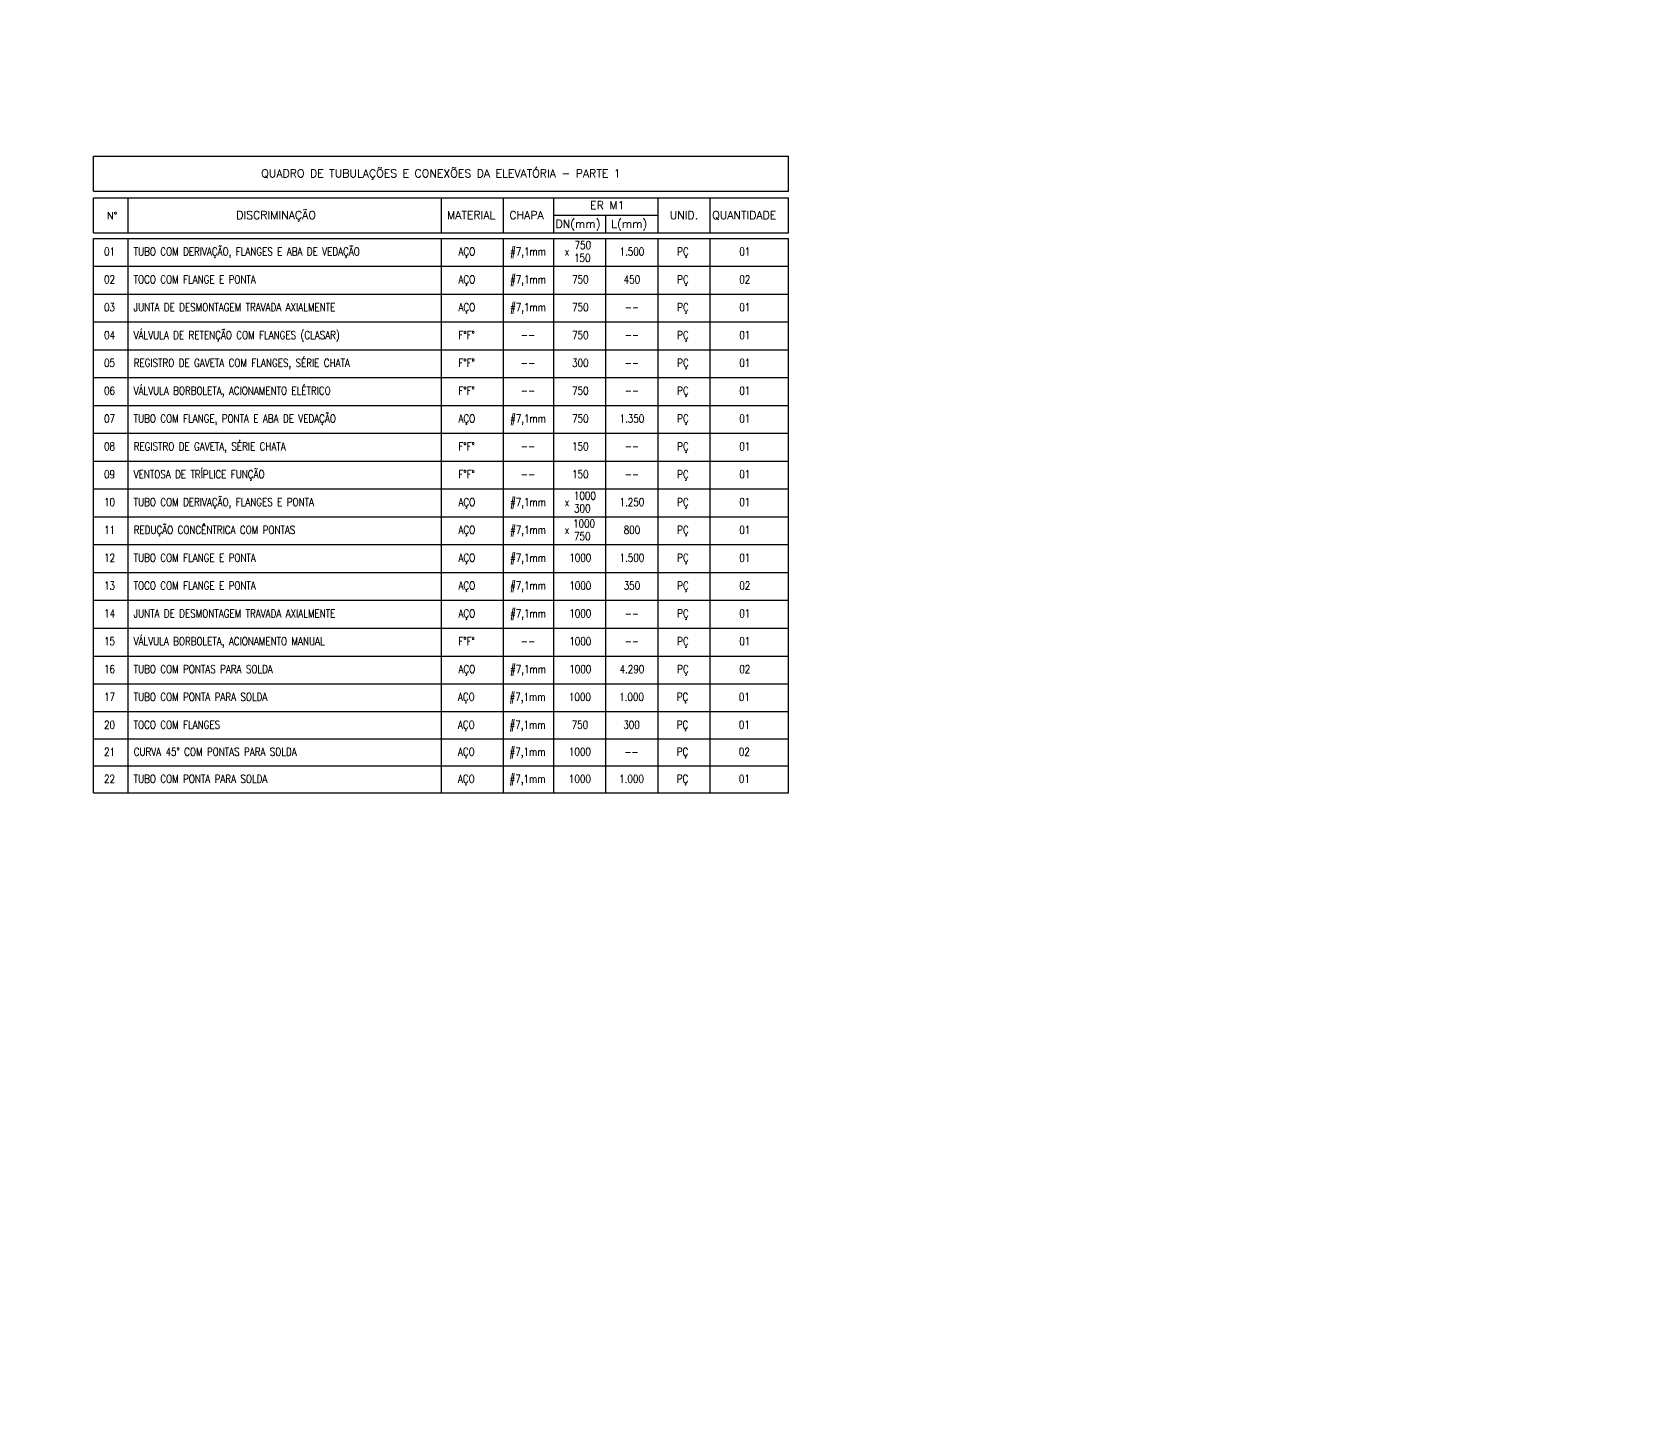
# Model space of a CAD drawing. Header units: feet. Extents: x 0 to 285167, y 0 to 9111449.
# Drawn here: x 285142.8 to 285162.85, y 9111379.95 to 9111397.33 of the extents above; entities that cross this region are included whole.
import ezdxf
from ezdxf import colors
from ezdxf.entities.mleader import LeaderData, LeaderLine
from ezdxf.enums import TextEntityAlignment as Align
from ezdxf.math import Vec2, Vec3

# ---------------------------------------------------------------- set-up
doc = ezdxf.new("R2010")
doc.units = ezdxf.units.FT
doc.header["$MEASUREMENT"] = 0
for name, color, linetype in [('det-tabl', 1, 'CONTINUOUS'), ('H-SA-TEXTO', 2, 'CONTINUOUS'), ('TEXTO', 2, 'CONTINUOUS')]:
    doc.layers.add(name, color=color, linetype=linetype)
doc.styles.add('EGC_Arial_2.0mm', font='arial.ttf', dxfattribs={"width": 0.8, "height": 2})
doc.styles.add('ROMANS', font='romans.shx')

# ---------------------------------------------------------------- blocks, each defined once
blk = doc.blocks.new('_None')

msp = doc.modelspace()

# ---------------------------------------------------------------- leaders
at = {"layer": 'H-SA-TEXTO'}
ml = msp.add_multileader_mtext('Standard', dxfattribs=at)
ml.set_content('CÂMARA DE DESCARGA', color=2, style='EGC_Arial_2.0mm')
ml.set_leader_properties(color=1, linetype='ByLayer', lineweight=-1)
ml.set_arrow_properties(name='NONE')
ml.build(insert=Vec2(0, 0))
ml.multileader.update_dxf_attribs({"text_left_attachment_type": 2, "text_right_attachment_type": 2, "dogleg_length": 1.982, "arrow_head_size": 0.075, "scale": 0.05})
ctx = ml.context
ctx.base_point, ctx.scale, ctx.char_height, ctx.arrow_head_size, ctx.landing_gap_size, ctx.plane_origin, ctx.plane_x_axis, ctx.plane_y_axis = Vec3(285157.529, 9111408.468), 0.05, 0.1, 0.075, 0.05, Vec3(285534.998, 9111466.116), Vec3(0.999987, 0.005007), Vec3(-0.005007, 0.999987)
ctx.left_attachment, ctx.right_attachment, ctx.text_align_type = 2, 2, 1
notes = []
notes.append((ctx, [(0, (0, 0, 0), (0, 0), (1, 0), 1, [])]))
ctx.mtext.insert, ctx.mtext.text_direction, ctx.mtext.rotation, ctx.mtext.width, ctx.mtext.defined_height, ctx.mtext.alignment, ctx.mtext.flow_direction = Vec3(285158.238, 9111408.535), Vec3(0.999987, 0.005007), 0.005007, 1.32283, 0.256, 2, 5
ctx.mtext.has_bg_fill, ctx.mtext.bg_color, ctx.mtext.bg_scale_factor, ctx.mtext.bg_transparency, ctx.mtext.use_window_bg_color = 1, -1073741824, 1, 0, 1
for ctx, leaders in notes:
    for number, flags, end, landing, length, lines in leaders:
        leader = LeaderData()
        leader.index, (leader.has_last_leader_line, leader.has_dogleg_vector, leader.attachment_direction) = number, flags
        leader.last_leader_point, leader.dogleg_vector, leader.dogleg_length = Vec3(end), Vec3(landing), length
        for number, points, colour, breaks in lines:
            line = LeaderLine()
            line.index, line.vertices, line.color, line.breaks = number, Vec3.list(points), colors.encode_raw_color(colour), breaks
            leader.lines.append(line)
        ctx.leaders.append(leader)

# ---------------------------------------------------------------- next in the draw order: leaders
ml = msp.add_multileader_mtext('Standard', dxfattribs=at)
ml.set_content('CP3B - TRECHO 1', color=2, style='EGC_Arial_2.0mm')
ml.set_leader_properties(color=1, linetype='ByLayer', lineweight=-1)
ml.set_arrow_properties(name='NONE')
ml.build(insert=Vec2(0, 0))
ml.multileader.update_dxf_attribs({"text_left_attachment_type": 2, "text_right_attachment_type": 2, "dogleg_length": 1.982, "arrow_head_size": 0.075, "scale": 0.05})
ctx = ml.context
ctx.base_point, ctx.scale, ctx.char_height, ctx.arrow_head_size, ctx.landing_gap_size, ctx.plane_origin, ctx.plane_x_axis, ctx.plane_y_axis = Vec3(285161.024, 9111408.654, -478.198), 0.05, 0.1, 0.075, 0.05, Vec3(285535.865, 9111465.483, -478.198), Vec3(0.999987, 0.005007), Vec3(-0.005007, 0.999987)
ctx.left_attachment, ctx.right_attachment, ctx.text_align_type = 2, 2, 1
notes = []
notes.append((ctx, [(0, (0, 0, 0), (0, 0), (1, 0), 1, [])]))
ctx.mtext.insert, ctx.mtext.text_direction, ctx.mtext.rotation, ctx.mtext.width, ctx.mtext.defined_height, ctx.mtext.alignment, ctx.mtext.flow_direction = Vec3(285161.539, 9111408.708, -478.198), Vec3(0.999987, 0.005007), 0.005007, 0.93683, 1.047, 2, 5
ctx.mtext.has_bg_fill, ctx.mtext.bg_color, ctx.mtext.bg_scale_factor, ctx.mtext.bg_transparency, ctx.mtext.use_window_bg_color = 1, -1073741824, 1, 0, 1
for ctx, leaders in notes:
    for number, flags, end, landing, length, lines in leaders:
        leader = LeaderData()
        leader.index, (leader.has_last_leader_line, leader.has_dogleg_vector, leader.attachment_direction) = number, flags
        leader.last_leader_point, leader.dogleg_vector, leader.dogleg_length = Vec3(end), Vec3(landing), length
        for number, points, colour, breaks in lines:
            line = LeaderLine()
            line.index, line.vertices, line.color, line.breaks = number, Vec3.list(points), colors.encode_raw_color(colour), breaks
            leader.lines.append(line)
        ctx.leaders.append(leader)

# ---------------------------------------------------------------- next in the draw order: leaders
ml = msp.add_multileader_mtext('Standard', dxfattribs=at)
ml.set_content('CP-3 TRECHO 2', color=2, style='EGC_Arial_2.0mm')
ml.set_leader_properties(color=1, linetype='ByLayer', lineweight=-1)
ml.set_arrow_properties(name='NONE')
ml.build(insert=Vec2(0, 0))
ml.multileader.update_dxf_attribs({"text_left_attachment_type": 2, "text_right_attachment_type": 2, "dogleg_length": 1.982, "arrow_head_size": 0.075, "scale": 0.05})
ctx = ml.context
ctx.base_point, ctx.scale, ctx.char_height, ctx.arrow_head_size, ctx.landing_gap_size, ctx.plane_origin, ctx.plane_x_axis, ctx.plane_y_axis = Vec3(285162.152, 9111438.3, -478.198), 0.05, 0.1, 0.075, 0.05, Vec3(284787.787, 9111500.044, -478.198), Vec3(0.999987, -0.005007), Vec3(0.005007, 0.999987)
ctx.left_attachment, ctx.right_attachment, ctx.text_align_type = 2, 2, 1
notes = []
notes.append((ctx, [(0, (0, 0, 0), (0, 0), (1, 0), 1, [])]))
ctx.mtext.insert, ctx.mtext.text_direction, ctx.mtext.rotation, ctx.mtext.width, ctx.mtext.defined_height, ctx.mtext.alignment, ctx.mtext.flow_direction = Vec3(285162.622, 9111438.35, -478.198), Vec3(0.999987, -0.005007), 6.278178, 1.45791, 1.047, 2, 5
ctx.mtext.has_bg_fill, ctx.mtext.bg_color, ctx.mtext.bg_scale_factor, ctx.mtext.bg_transparency, ctx.mtext.use_window_bg_color = 1, -1073741824, 1, 0, 1
for ctx, leaders in notes:
    for number, flags, end, landing, length, lines in leaders:
        leader = LeaderData()
        leader.index, (leader.has_last_leader_line, leader.has_dogleg_vector, leader.attachment_direction) = number, flags
        leader.last_leader_point, leader.dogleg_vector, leader.dogleg_length = Vec3(end), Vec3(landing), length
        for number, points, colour, breaks in lines:
            line = LeaderLine()
            line.index, line.vertices, line.color, line.breaks = number, Vec3.list(points), colors.encode_raw_color(colour), breaks
            leader.lines.append(line)
        ctx.leaders.append(leader)

# ---------------------------------------------------------------- next in the draw order: leaders
ml = msp.add_multileader_mtext('Standard', dxfattribs=at)
ml.set_content('CÂMARA DE DESCARGA', color=2, style='EGC_Arial_2.0mm')
ml.set_leader_properties(color=1, linetype='ByLayer', lineweight=-1)
ml.set_arrow_properties(name='NONE')
ml.build(insert=Vec2(0, 0))
ml.multileader.update_dxf_attribs({"text_left_attachment_type": 2, "text_right_attachment_type": 2, "dogleg_length": 1.982, "arrow_head_size": 0.075, "scale": 0.05})
ctx = ml.context
ctx.base_point, ctx.scale, ctx.char_height, ctx.arrow_head_size, ctx.landing_gap_size, ctx.plane_origin, ctx.plane_x_axis, ctx.plane_y_axis = Vec3(285157.772, 9111438.079, -239.099), 0.05, 0.1, 0.075, 0.05, Vec3(285535.897, 9111508.017, -239.099), Vec3(0.999987, 0.005007), Vec3(-0.005007, 0.999987)
ctx.left_attachment, ctx.right_attachment, ctx.text_align_type = 2, 2, 1
notes = []
notes.append((ctx, [(0, (0, 0, 0), (0, 0), (1, 0), 1, [])]))
ctx.mtext.insert, ctx.mtext.text_direction, ctx.mtext.rotation, ctx.mtext.width, ctx.mtext.defined_height, ctx.mtext.alignment, ctx.mtext.flow_direction = Vec3(285158.48, 9111438.146, -239.099), Vec3(0.999987, 0.005007), 0.005007, 1.32283, 0.256, 2, 5
ctx.mtext.has_bg_fill, ctx.mtext.bg_color, ctx.mtext.bg_scale_factor, ctx.mtext.bg_transparency, ctx.mtext.use_window_bg_color = 1, -1073741824, 1, 0, 1
for ctx, leaders in notes:
    for number, flags, end, landing, length, lines in leaders:
        leader = LeaderData()
        leader.index, (leader.has_last_leader_line, leader.has_dogleg_vector, leader.attachment_direction) = number, flags
        leader.last_leader_point, leader.dogleg_vector, leader.dogleg_length = Vec3(end), Vec3(landing), length
        for number, points, colour, breaks in lines:
            line = LeaderLine()
            line.index, line.vertices, line.color, line.breaks = number, Vec3.list(points), colors.encode_raw_color(colour), breaks
            leader.lines.append(line)
        ctx.leaders.append(leader)

# ---------------------------------------------------------------- next in the draw order: linework, layer by layer
at = {"layer": 'det-tabl', "color": 4}
for p, q in [((285143.566, 9111395.777), (285152.251, 9111395.777)), ((285143.566, 9111395.342), (285143.566, 9111395.777)), ((285152.251, 9111395.342), (285152.251, 9111395.777)), ((285143.566, 9111395.342), (285152.251, 9111395.342)), ((285143.566, 9111395.255), (285149.316, 9111395.255)), ((285143.566, 9111394.82), (285143.566, 9111395.255)), ((285144.001, 9111394.82), (285144.001, 9111395.255)), ((285147.914, 9111394.82), (285147.914, 9111395.255)), ((285148.69, 9111394.82), (285148.69, 9111395.255)), ((285149.316, 9111395.255), (285152.251, 9111395.255)), ((285149.316, 9111394.82), (285149.316, 9111395.255)), ((285150.62, 9111394.82), (285150.62, 9111395.255)), ((285151.273, 9111394.82), (285151.273, 9111395.255)), ((285152.251, 9111394.82), (285152.251, 9111395.255)), ((285150.62, 9111395.038), (285149.316, 9111395.038)), ((285149.968, 9111394.82), (285149.968, 9111395.038)), ((285143.566, 9111394.82), (285149.316, 9111394.82)), ((285143.566, 9111389.532), (285143.566, 9111394.75)), ((285143.566, 9111394.75), (285149.316, 9111394.75)), ((285144.001, 9111389.532), (285144.001, 9111394.75)), ((285147.914, 9111389.532), (285147.914, 9111394.75)), ((285148.69, 9111389.532), (285148.69, 9111394.75)), ((285149.316, 9111394.82), (285152.251, 9111394.82)), ((285149.316, 9111389.532), (285149.316, 9111394.75)), ((285149.316, 9111394.75), (285152.251, 9111394.75)), ((285149.968, 9111389.532), (285149.968, 9111394.75)), ((285150.62, 9111389.532), (285150.62, 9111394.75)), ((285151.273, 9111389.532), (285151.273, 9111394.75)), ((285152.251, 9111389.532), (285152.251, 9111394.75)), ((285143.566, 9111387.823), (285143.566, 9111389.532)), ((285144.001, 9111387.823), (285144.001, 9111389.532)), ((285147.914, 9111387.823), (285147.914, 9111389.532)), ((285148.69, 9111387.823), (285148.69, 9111389.532)), ((285149.316, 9111389.532), (285152.251, 9111389.532)), ((285149.316, 9111387.823), (285149.316, 9111389.532)), ((285149.968, 9111387.823), (285149.968, 9111389.532)), ((285150.62, 9111387.823), (285150.62, 9111389.532)), ((285151.273, 9111387.823), (285151.273, 9111389.532)), ((285152.251, 9111387.823), (285152.251, 9111389.532)), ((285143.566, 9111387.823), (285152.251, 9111387.823))]:
    msp.add_line(p, q, dxfattribs=at)
at = {"layer": 'det-tabl', "color": 2}
for p, q in [((285143.566, 9111394.402), (285149.316, 9111394.402)), ((285149.316, 9111394.402), (285152.251, 9111394.402)), ((285143.566, 9111394.054), (285149.316, 9111394.054)), ((285149.316, 9111394.054), (285152.251, 9111394.054)), ((285143.566, 9111393.706), (285149.316, 9111393.706)), ((285149.316, 9111393.706), (285152.251, 9111393.706)), ((285143.566, 9111393.358), (285149.316, 9111393.358)), ((285149.316, 9111393.358), (285152.251, 9111393.358)), ((285143.566, 9111393.01), (285149.316, 9111393.01)), ((285149.316, 9111393.01), (285152.251, 9111393.01)), ((285143.566, 9111392.663), (285149.316, 9111392.663)), ((285149.316, 9111392.663), (285152.251, 9111392.663)), ((285143.566, 9111392.315), (285149.316, 9111392.315)), ((285149.316, 9111392.315), (285152.251, 9111392.315)), ((285143.566, 9111391.967), (285149.316, 9111391.967)), ((285149.316, 9111391.967), (285152.251, 9111391.967)), ((285143.566, 9111391.619), (285149.316, 9111391.619)), ((285149.316, 9111391.619), (285152.251, 9111391.619)), ((285143.566, 9111391.271), (285149.316, 9111391.271)), ((285149.316, 9111391.271), (285152.251, 9111391.271)), ((285143.566, 9111390.924), (285149.316, 9111390.924)), ((285149.316, 9111390.924), (285152.251, 9111390.924)), ((285143.566, 9111390.576), (285149.316, 9111390.576)), ((285149.316, 9111390.576), (285152.251, 9111390.576)), ((285143.566, 9111390.228), (285149.316, 9111390.228)), ((285149.316, 9111390.228), (285152.251, 9111390.228)), ((285143.566, 9111389.88), (285149.316, 9111389.88)), ((285149.316, 9111389.88), (285152.251, 9111389.88)), ((285143.566, 9111389.532), (285149.316, 9111389.532)), ((285143.566, 9111389.532), (285149.316, 9111389.532)), ((285149.316, 9111389.532), (285152.251, 9111389.532)), ((285143.566, 9111389.184), (285149.316, 9111389.184)), ((285149.316, 9111389.184), (285152.251, 9111389.184)), ((285149.316, 9111389.184), (285152.251, 9111389.184)), ((285143.566, 9111388.837), (285149.316, 9111388.837)), ((285149.316, 9111388.837), (285152.251, 9111388.837)), ((285143.566, 9111388.499), (285152.251, 9111388.499)), ((285143.566, 9111388.161), (285152.251, 9111388.161))]:
    msp.add_line(p, q, dxfattribs=at)

# ---------------------------------------------------------------- next in the draw order: texts
at = {"layer": 'TEXTO', "color": 4, "style": 'ROMANS'}
msp.add_text('QUADRO DE TUBULAÇÕES E CONEXÕES DA ELEVATÓRIA - PARTE 1', height=0.1, dxfattribs=at).set_placement((285147.908, 9111395.513), align=Align.CENTER)
for s, height, p in [('N%%D', 0.087, (285143.735, 9111394.991)), ('DISCRIMINAÇÃO', 0.1, (285145.35, 9111394.991)), ('MATERIAL', 0.1, (285147.983, 9111394.991)), ('CHAPA', 0.1, (285148.763, 9111394.991)), ('ER M1', 0.1, (285149.772, 9111395.114)), ('UNID.', 0.1, (285150.765, 9111394.991)), ('QUANTIDADE', 0.1, (285151.297, 9111394.991)), ('DN(mm)', 0.1, (285149.339, 9111394.883)), ('L(mm)', 0.1, (285150.036, 9111394.883))]:
    msp.add_text(s, height=height, dxfattribs=at).set_placement(p)
at = {"layer": 'TEXTO', "style": 'ROMANS', "width": 0.8}
for s, p in [('750', (285149.578, 9111394.616)), ('01', (285143.698, 9111394.535)), ('TUBO COM DERIVAÇÃO, FLANGES E ABA DE VEDAÇÃO', (285144.068, 9111394.536)), ('AÇO', (285148.126, 9111394.536)), ('x', (285149.455, 9111394.536)), ('150', (285149.571, 9111394.456)), ('02', (285143.698, 9111394.188)), ('TOCO COM FLANGE E PONTA', (285144.068, 9111394.188)), ('AÇO', (285148.126, 9111394.188)), ('03', (285143.698, 9111393.84)), ('JUNTA DE DESMONTAGEM TRAVADA AXIALMENTE', (285144.068, 9111393.84)), ('AÇO', (285148.126, 9111393.84)), ('04', (285143.698, 9111393.492)), ('VÁLVULA DE RETENÇÃO COM FLANGES (CLASAR)', (285144.068, 9111393.492)), ('F%%DF%%D', (285148.126, 9111393.492)), ('REGISTRO DE GAVETA COM FLANGES, SÉRIE CHATA', (285144.068, 9111393.145)), ('05', (285143.698, 9111393.144)), ('F%%DF%%D', (285148.126, 9111393.145)), ('06', (285143.698, 9111392.796)), ('VÁLVULA BORBOLETA, ACIONAMENTO ELÉTRICO', (285144.068, 9111392.797)), ('F%%DF%%D', (285148.126, 9111392.797)), ('07', (285143.698, 9111392.448)), ('TUBO COM FLANGE, PONTA E ABA DE VEDAÇÃO', (285144.068, 9111392.449)), ('AÇO', (285148.126, 9111392.449)), ('08', (285143.698, 9111392.101)), ('REGISTRO DE GAVETA, SÉRIE CHATA', (285144.068, 9111392.101)), ('F%%DF%%D', (285148.126, 9111392.101)), ('VENTOSA DE TRÍPLICE FUNÇÃO', (285144.068, 9111391.753)), ('09', (285143.698, 9111391.753)), ('F%%DF%%D', (285148.126, 9111391.753)), ('10', (285143.698, 9111391.405)), ('TUBO COM DERIVAÇÃO, FLANGES E PONTA', (285144.068, 9111391.405)), ('AÇO', (285148.126, 9111391.405)), ('x', (285149.455, 9111391.405)), ('1000', (285149.569, 9111391.485)), ('300', (285149.571, 9111391.326)), ('11', (285143.698, 9111391.057)), ('REDUÇÃO CONCÊNTRICA COM PONTAS', (285144.068, 9111391.058)), ('AÇO', (285148.126, 9111391.058)), ('x', (285149.455, 9111391.058)), ('1000', (285149.559, 9111391.137)), ('750', (285149.571, 9111390.978)), ('12', (285143.698, 9111390.709)), ('TUBO COM FLANGE E PONTA', (285144.068, 9111390.71)), ('AÇO', (285148.126, 9111390.71)), ('13', (285143.698, 9111390.361)), ('TOCO COM FLANGE E PONTA', (285144.068, 9111390.362)), ('AÇO', (285148.126, 9111390.362)), ('14', (285143.698, 9111390.014)), ('JUNTA DE DESMONTAGEM TRAVADA AXIALMENTE', (285144.068, 9111390.014)), ('AÇO', (285148.126, 9111390.014)), ('15', (285143.698, 9111389.666)), ('VÁLVULA BORBOLETA, ACIONAMENTO MANUAL', (285144.068, 9111389.666)), ('F%%DF%%D', (285148.126, 9111389.666)), ('16', (285143.698, 9111389.318)), ('TUBO COM PONTAS PARA SOLDA', (285144.068, 9111389.318)), ('AÇO', (285148.126, 9111389.318)), ('17', (285143.698, 9111388.97)), ('TUBO COM PONTA PARA SOLDA', (285144.068, 9111388.971)), ('AÇO', (285148.12, 9111388.971)), ('20', (285143.698, 9111388.622)), ('TOCO COM FLANGES', (285144.068, 9111388.623)), ('AÇO', (285148.12, 9111388.623)), ('21', (285143.698, 9111388.284)), ('CURVA 45° COM PONTAS PARA SOLDA', (285144.068, 9111388.285)), ('AÇO', (285148.12, 9111388.285)), ('22', (285143.698, 9111387.946)), ('TUBO COM PONTA PARA SOLDA', (285144.068, 9111387.947)), ('AÇO', (285148.12, 9111387.947))]:
    msp.add_text(s, height=0.1, dxfattribs=at).set_placement(p)
for s, p in [('#7,1mm', (285148.995, 9111394.536)), ('1.500', (285150.294, 9111394.536)), ('PÇ', (285150.932, 9111394.536)), ('01', (285151.704, 9111394.536)), ('#7,1mm', (285148.995, 9111394.188)), ('750', (285149.649, 9111394.188)), ('450', (285150.294, 9111394.188)), ('PÇ', (285150.932, 9111394.188)), ('02', (285151.704, 9111394.188)), ('#7,1mm', (285148.995, 9111393.84)), ('750', (285149.649, 9111393.84)), ('--', (285150.294, 9111393.84)), ('PÇ', (285150.932, 9111393.84)), ('01', (285151.704, 9111393.84)), ('--', (285148.995, 9111393.492)), ('750', (285149.649, 9111393.492)), ('--', (285150.294, 9111393.492)), ('PÇ', (285150.932, 9111393.492)), ('01', (285151.704, 9111393.492)), ('--', (285148.995, 9111393.145)), ('300', (285149.649, 9111393.145)), ('--', (285150.294, 9111393.145)), ('PÇ', (285150.932, 9111393.145)), ('01', (285151.704, 9111393.145)), ('750', (285149.649, 9111392.797)), ('PÇ', (285150.932, 9111392.797)), ('01', (285151.704, 9111392.797)), ('--', (285148.995, 9111392.797)), ('--', (285150.294, 9111392.797)), ('#7,1mm', (285148.995, 9111392.449)), ('750', (285149.649, 9111392.449)), ('1.350', (285150.294, 9111392.449)), ('PÇ', (285150.932, 9111392.449)), ('01', (285151.704, 9111392.449)), ('--', (285148.995, 9111392.101)), ('150', (285149.649, 9111392.101)), ('--', (285150.294, 9111392.101)), ('PÇ', (285150.932, 9111392.101)), ('01', (285151.704, 9111392.101)), ('--', (285148.995, 9111391.753)), ('150', (285149.649, 9111391.753)), ('--', (285150.294, 9111391.753)), ('PÇ', (285150.932, 9111391.753)), ('01', (285151.704, 9111391.753)), ('#7,1mm', (285148.995, 9111391.405)), ('1.250', (285150.294, 9111391.405)), ('PÇ', (285150.932, 9111391.405)), ('01', (285151.704, 9111391.405)), ('#7,1mm', (285148.995, 9111391.058)), ('800', (285150.294, 9111391.058)), ('PÇ', (285150.932, 9111391.058)), ('01', (285151.704, 9111391.058)), ('#7,1mm', (285148.995, 9111390.71)), ('1000', (285149.649, 9111390.71)), ('1.500', (285150.294, 9111390.71)), ('PÇ', (285150.932, 9111390.71)), ('01', (285151.704, 9111390.71)), ('#7,1mm', (285148.995, 9111390.362)), ('1000', (285149.649, 9111390.362)), ('350', (285150.294, 9111390.362)), ('PÇ', (285150.932, 9111390.362)), ('02', (285151.704, 9111390.362)), ('#7,1mm', (285148.995, 9111390.014)), ('1000', (285149.649, 9111390.014)), ('PÇ', (285150.932, 9111390.014)), ('01', (285151.704, 9111390.014)), ('--', (285150.294, 9111390.014)), ('--', (285148.995, 9111389.666)), ('1000', (285149.649, 9111389.666)), ('--', (285150.294, 9111389.666)), ('PÇ', (285150.932, 9111389.666)), ('01', (285151.704, 9111389.666)), ('#7,1mm', (285148.995, 9111389.318)), ('1000', (285149.649, 9111389.318)), ('4.290', (285150.294, 9111389.318)), ('PÇ', (285150.932, 9111389.318)), ('02', (285151.704, 9111389.318)), ('#7,1mm', (285148.989, 9111388.971)), ('1000', (285149.644, 9111388.971)), ('1.000', (285150.289, 9111388.971)), ('PÇ', (285150.926, 9111388.971)), ('01', (285151.699, 9111388.971)), ('#7,1mm', (285148.989, 9111388.623)), ('750', (285149.644, 9111388.623)), ('300', (285150.289, 9111388.623)), ('PÇ', (285150.926, 9111388.623)), ('01', (285151.699, 9111388.623)), ('#7,1mm', (285148.989, 9111388.285)), ('1000', (285149.644, 9111388.285)), ('--', (285150.289, 9111388.285)), ('PÇ', (285150.926, 9111388.285)), ('02', (285151.699, 9111388.285)), ('#7,1mm', (285148.989, 9111387.947)), ('1000', (285149.644, 9111387.947)), ('1.000', (285150.289, 9111387.947)), ('PÇ', (285150.926, 9111387.947)), ('01', (285151.699, 9111387.947))]:
    msp.add_text(s, height=0.1, dxfattribs=at).set_placement(p, align=Align.CENTER)

doc.saveas('drawing.dxf')
